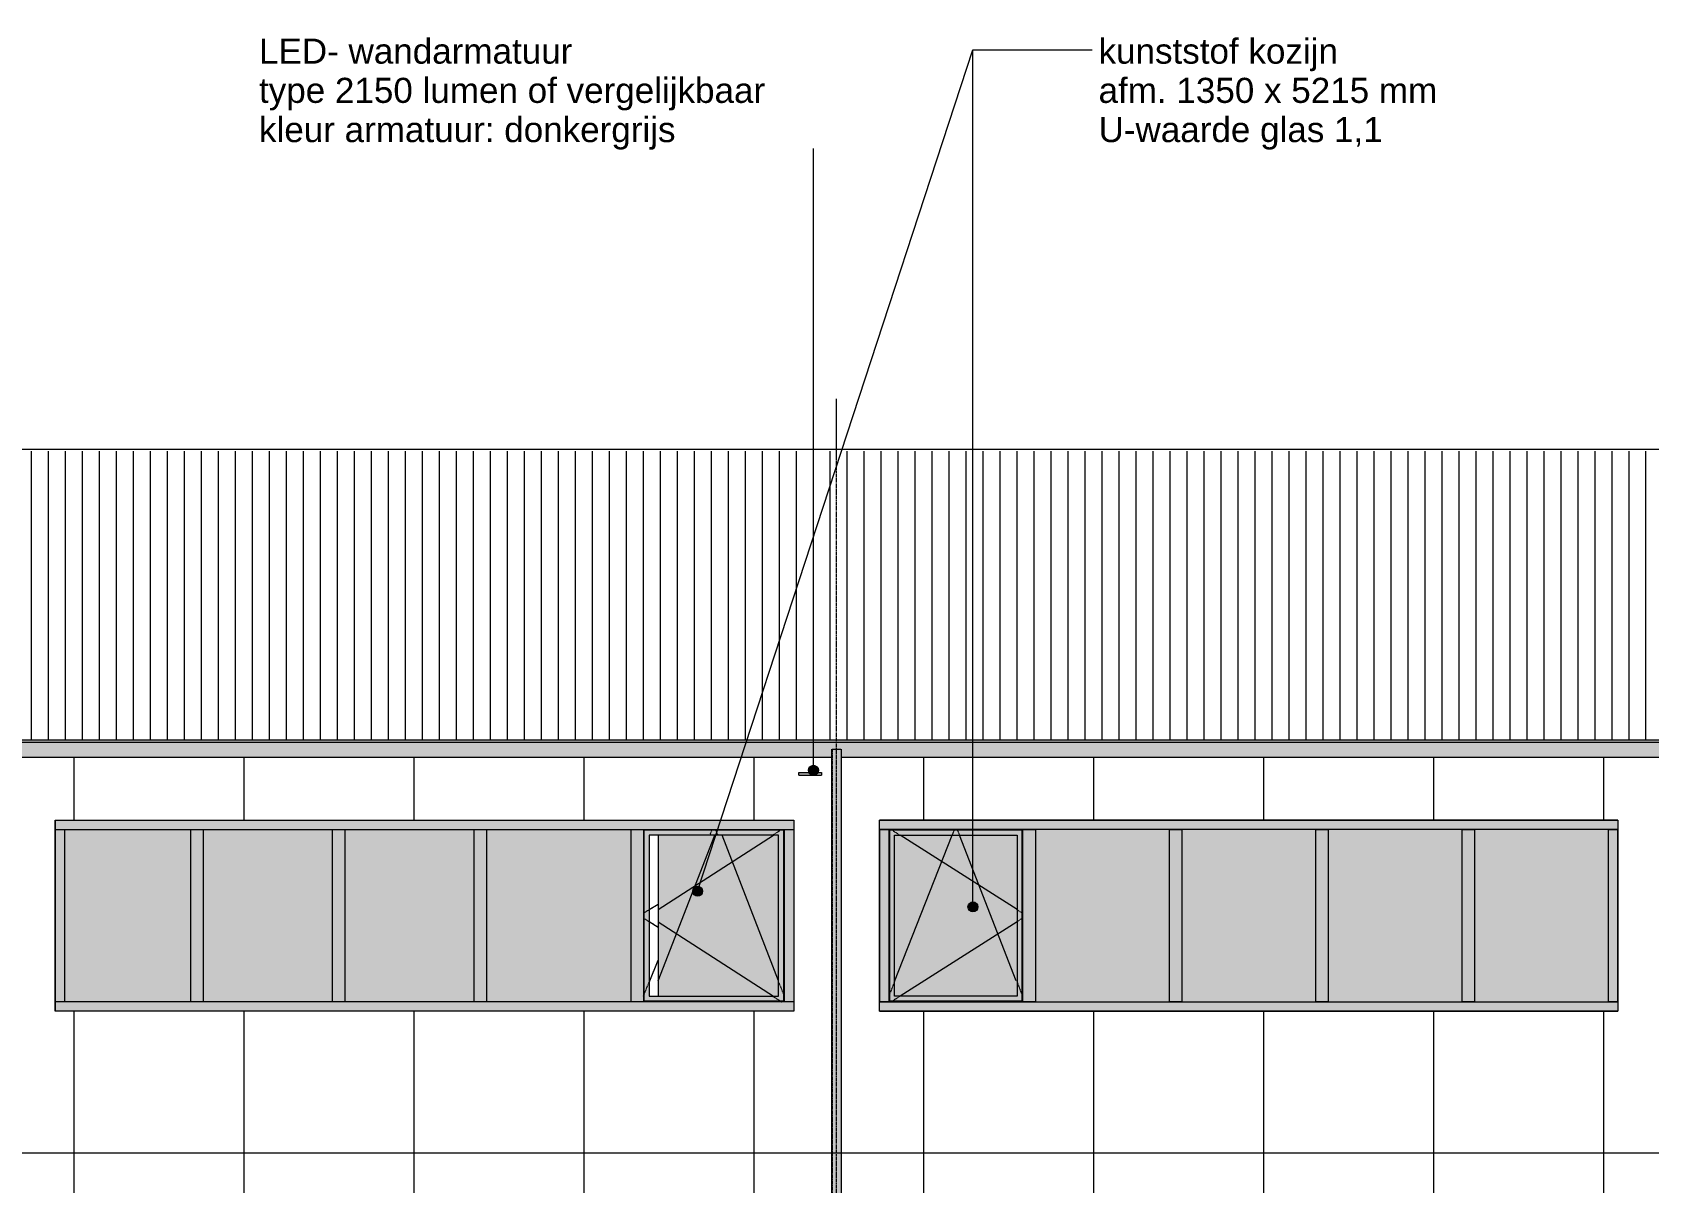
# Model space of a CAD drawing. Header units: millimetres. Extents: x 48682 to 485846, y -7071 to 11912.
# Drawn here: x 210245 to 221659, y 3790 to 11912 of the extents above; entities that cross this region are included whole.
import ezdxf

# ---------------------------------------------------------------- set-up
doc = ezdxf.new("R2010")
doc.units = ezdxf.units.MM
for name, pattern in [('Grid Line', [22.225, 12.7, -3.175, 3.175, -3.175]), ('Hidden', [4, 2, -2]), ('levels', [12, 10, -1, 0, -1])]:
    doc.linetypes.add(name, pattern=pattern)
for name, color, linetype, lineweight in [('A-DETL', 90, 'Continuous', 13), ('A-DETL-GENF', 92, 'Continuous', 13), ('A-DOOR', 31, 'Continuous', 18), ('A-DOOR-GLAZ', 31, 'Continuous', 13), ('A-FLOR', 192, 'Continuous', 18), ('A-FLOR-LEVL', 51, 'Continuous', 9), ('A-FLOR-PATT', 8, 'Continuous', 18), ('A-GLAZ', 151, 'Continuous', 18), ('A-GLAZ-CWMG', 51, 'Continuous', 13), ('A-WALL-PATT', 111, 'Continuous', 13), ('E-LITE-EQPM', 33, 'Continuous', 13), ('G-ANNO-TEXT', 231, 'Continuous', 9), ('S-COLS', 52, 'Continuous', 18), ('S-COLS-HDLN', 52, 'Hidden', 9), ('S-GRID', 1, 'Continuous', 9)]:
    doc.layers.add(name, color=color, linetype=linetype, lineweight=lineweight)
doc.styles.add('Arial', font='arial.ttf', dxfattribs={"height": 177.035928})

# ---------------------------------------------------------------- blocks, each defined once
blk = doc.blocks.new('300_28_ISR_kolom_buis - ø70x3_6 2-8360458-linkergebouw zuidoostgevel')
at = {"layer": 'S-COLS-HDLN', "linetype": 'Continuous', "lineweight": 18}
for points in [[(65792, 800), (65827, 800), (65827, 6850), (65798, 6850), (65797, 6795), (65792, 6795), (65792, 871)], [(65861, 800), (65862, 800), (65862, 6795), (65857, 6795), (65857, 6850), (65827, 6850), (65829, 800), (65861, 800)]]:
    blk.add_hatch(color=256, dxfattribs=at).paths.add_polyline_path(points, flags=0)
at = {"layer": 'A-DETL', "lineweight": 18}
for p, q in [((65792, 6850), (65792, 800)), ((65797, 6850), (65827, 6850)), ((65827, 6850), (65858, 6850)), ((65862, 800), (65862, 6850))]:
    blk.add_line(p, q, dxfattribs=at)
at = {"layer": 'S-COLS', "linetype": 'Hidden', "lineweight": 9}
for p, q in [((65796, 6850), (65796, 800)), ((65859, 6850), (65859, 800))]:
    blk.add_line(p, q, dxfattribs=at)
blk = doc.blocks.new('32_DO_glas - 01-8532440-linkergebouw zuidoostgevel')
at = {"layer": 'A-DOOR-GLAZ'}
blk.add_hatch(color=256, dxfattribs=at).paths.add_polyline_path([(70374, 5067), (71277, 5067), (71277, 6283), (70333, 6283), (70333, 5067)], flags=0)
blk = doc.blocks.new('Rectangular Mullion - 32_rechts_67x100-8532552-linkergebouw zuidoostgevel')
at = {"layer": 'A-GLAZ-CWMG'}
blk.add_hatch(color=256, dxfattribs=at).paths.add_polyline_path([(66130, 6283), (67186, 6283), (67186, 6350), (66130, 6350), (66130, 6309)], flags=0)
for p, q in [((66130, 6283), (66130, 6350)), ((67186, 6350), (66130, 6350)), ((67186, 6283), (66130, 6283))]:
    blk.add_line(p, q, dxfattribs=at)
blk = doc.blocks.new('Rectangular Mullion - 32_links_67x100-8532430-linkergebouw zuidoostgevel')
at = {"layer": 'A-GLAZ-CWMG'}
blk.add_hatch(color=256, dxfattribs=at).paths.add_polyline_path([(70288, 5000), (71344, 5000), (71344, 5067), (70288, 5067)], flags=0)
for p, q in [((70288, 5067), (71344, 5067)), ((71344, 5067), (71344, 5000)), ((70288, 5000), (71344, 5000))]:
    blk.add_line(p, q, dxfattribs=at)
blk = doc.blocks.new('Rectangular Mullion - 32_rechts_67x100-8431541-linkergebouw zuidoostgevel')
at = {"layer": 'A-GLAZ-CWMG'}
blk.add_hatch(color=256, dxfattribs=at).paths.add_polyline_path([(66141, 5067), (66197, 5067), (66197, 6283), (66130, 6283), (66130, 5067), (66132, 5067)], flags=0)
for p, q in [((66130, 6283), (66197, 6283)), ((66130, 6283), (66130, 5067)), ((66197, 6283), (66197, 5067)), ((66197, 5067), (66130, 5067))]:
    blk.add_line(p, q, dxfattribs=at)
blk = doc.blocks.new('Rectangular Mullion - 32_links_67x100-8431542-linkergebouw zuidoostgevel')
at = {"layer": 'A-GLAZ-CWMG'}
blk.add_hatch(color=256, dxfattribs=at).paths.add_polyline_path([(71344, 5067), (71344, 6283), (71277, 6283), (71277, 5067), (71322, 5067)], flags=0)
for p, q in [((71277, 6283), (71344, 6283)), ((71277, 5067), (71277, 6283)), ((71344, 5067), (71344, 6283)), ((71344, 5067), (71277, 5067))]:
    blk.add_line(p, q, dxfattribs=at)
blk = doc.blocks.new('Rectangular Mullion - 32_rechts_67x100-8532477-linkergebouw zuidoostgevel')
at = {"layer": 'A-GLAZ-CWMG'}
blk.add_hatch(color=256, dxfattribs=at).paths.add_polyline_path([(70027, 6283), (70288, 6283), (70288, 6350), (69254, 6350), (69254, 6283), (69299, 6283)], flags=0)
for p, q in [((70288, 6350), (69254, 6350)), ((70288, 6283), (69254, 6283))]:
    blk.add_line(p, q, dxfattribs=at)
blk = doc.blocks.new('Rectangular Mullion - 32_links_67x100-8532480-linkergebouw zuidoostgevel')
at = {"layer": 'A-GLAZ-CWMG'}
blk.add_hatch(color=256, dxfattribs=at).paths.add_polyline_path([(69209, 5000), (69254, 5000), (69254, 5067), (68220, 5067), (68220, 5000), (68265, 5000)], flags=0)
for p, q in [((68220, 5067), (69254, 5067)), ((68220, 5000), (69254, 5000))]:
    blk.add_line(p, q, dxfattribs=at)
blk = doc.blocks.new('Rectangular Mullion - 32_tussen_90x100-8431527-linkergebouw zuidoostgevel')
at = {"layer": 'A-GLAZ-CWMG'}
blk.add_hatch(color=256, dxfattribs=at).paths.add_polyline_path([(69299, 5067), (69299, 6283), (69209, 6283), (69209, 5067)], flags=0)
for p, q in [((69209, 6283), (69299, 6283)), ((69209, 6283), (69209, 5067)), ((69299, 6283), (69299, 5067)), ((69299, 5067), (69209, 5067))]:
    blk.add_line(p, q, dxfattribs=at)
blk = doc.blocks.new('Rectangular Mullion - 32_links_67x100-8532553-linkergebouw zuidoostgevel')
at = {"layer": 'A-GLAZ-CWMG'}
blk.add_hatch(color=256, dxfattribs=at).paths.add_polyline_path([(67186, 5000), (68220, 5000), (68220, 5067), (67186, 5067), (67186, 5060)], flags=0)
for p, q in [((67186, 5067), (68220, 5067)), ((67186, 5000), (68220, 5000))]:
    blk.add_line(p, q, dxfattribs=at)
blk = doc.blocks.new('Rectangular Mullion - 32_rechts_67x100-8532432-linkergebouw zuidoostgevel')
at = {"layer": 'A-GLAZ-CWMG'}
blk.add_hatch(color=256, dxfattribs=at).paths.add_polyline_path([(71277, 6283), (71344, 6283), (71344, 6350), (70288, 6350), (70288, 6283), (70374, 6283)], flags=0)
for p, q in [((71344, 6350), (70288, 6350)), ((71344, 6283), (70288, 6283)), ((71344, 6350), (71344, 6283))]:
    blk.add_line(p, q, dxfattribs=at)
blk = doc.blocks.new('32_DO_glas - 01-8469395-linkergebouw zuidoostgevel')
at = {"layer": 'A-DOOR-GLAZ'}
blk.add_hatch(color=256, dxfattribs=at).paths.add_polyline_path([(97277, 5067), (98165, 5067), (98165, 6283), (97277, 6283), (97277, 5328)], flags=0)
blk = doc.blocks.new('Rectangular Mullion - 32_rechts_67x100-8501008-linkergebouw zuidoostgevel')
at = {"layer": 'A-GLAZ-CWMG'}
blk.add_hatch(color=256, dxfattribs=at).paths.add_polyline_path([(101318, 6283), (102425, 6283), (102425, 6350), (101318, 6350), (101318, 6309)], flags=0)
for p, q in [((101318, 6350), (102425, 6350)), ((101318, 6283), (102425, 6283)), ((102425, 6350), (102425, 6283))]:
    blk.add_line(p, q, dxfattribs=at)
blk = doc.blocks.new('Rectangular Mullion - 32_links_67x100-8469389-linkergebouw zuidoostgevel')
at = {"layer": 'A-GLAZ-CWMG'}
blk.add_hatch(color=256, dxfattribs=at).paths.add_polyline_path([(98210, 5000), (98210, 5067), (97210, 5067), (97210, 5000), (98165, 5000)], flags=0)
for p, q in [((97210, 5000), (97210, 5067)), ((98210, 5067), (97210, 5067)), ((98210, 5000), (97210, 5000))]:
    blk.add_line(p, q, dxfattribs=at)
blk = doc.blocks.new('Rectangular Mullion - 32_rechts_67x100-8469396-linkergebouw zuidoostgevel')
at = {"layer": 'A-GLAZ-CWMG'}
blk.add_hatch(color=256, dxfattribs=at).paths.add_polyline_path([(77758, 5067), (77825, 5067), (77825, 6283), (77758, 6283), (77758, 5133)], flags=0)
for p, q in [((77758, 6283), (77825, 6283)), ((77758, 6283), (77758, 5067)), ((77825, 6283), (77825, 5067)), ((77825, 5067), (77758, 5067))]:
    blk.add_line(p, q, dxfattribs=at)
blk = doc.blocks.new('Rectangular Mullion - 32_links_67x100-8469397-linkergebouw zuidoostgevel')
at = {"layer": 'A-GLAZ-CWMG'}
blk.add_hatch(color=256, dxfattribs=at).paths.add_polyline_path([(72633, 5067), (72677, 5067), (72677, 6283), (72610, 6283), (72610, 5067)], flags=0)
for p, q in [((72610, 6283), (72677, 6283)), ((72610, 5067), (72610, 6283)), ((72677, 5067), (72677, 6283)), ((72677, 5067), (72610, 5067))]:
    blk.add_line(p, q, dxfattribs=at)
blk = doc.blocks.new('32_DO_glas - 01-8469398-linkergebouw zuidoostgevel')
at = {"layer": 'A-DOOR-GLAZ'}
blk.add_hatch(color=256, dxfattribs=at).paths.add_polyline_path([(100002, 5067), (100165, 5067), (100165, 6283), (99255, 6283), (99255, 5067)], flags=0)
blk = doc.blocks.new('Rectangular Mullion - 32_rechts_67x100-8469390-linkergebouw zuidoostgevel')
at = {"layer": 'A-GLAZ-CWMG'}
blk.add_hatch(color=256, dxfattribs=at).paths.add_polyline_path([(98377, 6283), (99210, 6283), (99210, 6350), (98210, 6350), (98210, 6283), (98255, 6283)], flags=0)
for p, q in [((98210, 6350), (99210, 6350)), ((98210, 6283), (99210, 6283))]:
    blk.add_line(p, q, dxfattribs=at)
blk = doc.blocks.new('Rectangular Mullion - 32_links_67x100-8469391-linkergebouw zuidoostgevel')
at = {"layer": 'A-GLAZ-CWMG'}
blk.add_hatch(color=256, dxfattribs=at).paths.add_polyline_path([(100002, 5000), (100210, 5000), (100210, 5067), (99210, 5067), (99210, 5000), (99255, 5000)], flags=0)
for p, q in [((100210, 5067), (99210, 5067)), ((100210, 5000), (99210, 5000))]:
    blk.add_line(p, q, dxfattribs=at)
blk = doc.blocks.new('Rectangular Mullion - 32_tussen_90x100-8469392-linkergebouw zuidoostgevel')
at = {"layer": 'A-GLAZ-CWMG'}
blk.add_hatch(color=256, dxfattribs=at).paths.add_polyline_path([(74741, 5067), (74741, 6283), (74651, 6283), (74651, 5067)], flags=0)
for p, q in [((74651, 6283), (74741, 6283)), ((74651, 6283), (74651, 5067)), ((74741, 6283), (74741, 5067)), ((74741, 5067), (74651, 5067))]:
    blk.add_line(p, q, dxfattribs=at)
blk = doc.blocks.new('Rectangular Mullion - 32_links_67x100-8501009-linkergebouw zuidoostgevel')
at = {"layer": 'A-GLAZ-CWMG'}
blk.add_hatch(color=256, dxfattribs=at).paths.add_polyline_path([(101060, 5000), (101318, 5000), (101318, 5067), (100210, 5067), (100210, 5000), (100777, 5000)], flags=0)
for p, q in [((101318, 5067), (100210, 5067)), ((101318, 5000), (100210, 5000))]:
    blk.add_line(p, q, dxfattribs=at)
blk = doc.blocks.new('Rectangular Mullion - 32_rechts_67x100-8469394-linkergebouw zuidoostgevel')
at = {"layer": 'A-GLAZ-CWMG'}
blk.add_hatch(color=256, dxfattribs=at).paths.add_polyline_path([(97886, 6283), (98210, 6283), (98210, 6350), (97210, 6350), (97210, 6283), (97277, 6283)], flags=0)
for p, q in [((97210, 6283), (97210, 6350)), ((97210, 6350), (98210, 6350)), ((97210, 6283), (98210, 6283))]:
    blk.add_line(p, q, dxfattribs=at)
blk = doc.blocks.new('31_WI_RT62_BI_raam - BI_draaival_links-8501019-linkergebouw zuidoostgevel')
at = {"layer": 'A-GLAZ'}
h = blk.add_hatch(color=256, dxfattribs=at)
h.paths.add_polyline_path([(101363, 5067), (102358, 5067), (102358, 6283), (101363, 6283), (101363, 5072)], flags=0)
h.paths.add_polyline_path([(101692, 5072), (101368, 5072), (101368, 6278), (102353, 6278), (102353, 5072), (101692, 5072)], flags=0)
h = blk.add_hatch(color=256, dxfattribs=at)
h.paths.add_polyline_path([(101403, 5072), (102353, 5072), (102353, 6278), (101368, 6278), (101368, 5072)], flags=0)
h.paths.add_polyline_path([(102318, 5107), (101403, 5107), (101403, 6243), (102318, 6243), (102318, 5133)], flags=0)
for p, q in [((101368, 5072), (101368, 6278)), ((102353, 6278), (101368, 6278)), ((102353, 6278), (102353, 5072)), ((101403, 6243), (101403, 5107)), ((101467, 6243), (101403, 6243)), ((102353, 5072), (101368, 5072)), ((101403, 5107), (101467, 5107))]:
    blk.add_line(p, q, dxfattribs=at)
at = {"layer": 'A-GLAZ', "linetype": 'Hidden', "lineweight": 13}
for p, q in [((101832, 6243), (101849, 6283)), ((101872, 6283), (101888, 6243)), ((102340, 6283), (102274, 6243)), ((101467, 5755), (101363, 5692)), ((101363, 5658), (101467, 5595)), ((101363, 5107), (101467, 5360)), ((102318, 5204), (102358, 5107)), ((102274, 5107), (102340, 5067))]:
    blk.add_line(p, q, dxfattribs=at)
at = {"layer": 'A-GLAZ', "lineweight": 13}
for p, q in [((101467, 5755), (101403, 5716)), ((101403, 5634), (101467, 5595)), ((101403, 5204), (101467, 5360))]:
    blk.add_line(p, q, dxfattribs=at)
blk = doc.blocks.new('Rectangular Mullion - 32_rechts_67x100-8501010-linkergebouw zuidoostgevel')
at = {"layer": 'A-GLAZ-CWMG'}
blk.add_hatch(color=256, dxfattribs=at).paths.add_polyline_path([(100255, 6283), (101318, 6283), (101318, 6350), (100210, 6350), (100210, 6283)], flags=0)
for p, q in [((100210, 6350), (101318, 6350)), ((100210, 6283), (101318, 6283))]:
    blk.add_line(p, q, dxfattribs=at)
blk = doc.blocks.new('Rectangular Mullion - 32_links_67x100-8501011-linkergebouw zuidoostgevel')
at = {"layer": 'A-GLAZ-CWMG'}
blk.add_hatch(color=256, dxfattribs=at).paths.add_polyline_path([(102424, 5000), (102425, 5000), (102424, 5067), (101318, 5067), (101318, 5000), (102383, 5000)], flags=0)
for p, q in [((102425, 5067), (101318, 5067)), ((102425, 5067), (102425, 5000)), ((102425, 5000), (101318, 5000))]:
    blk.add_line(p, q, dxfattribs=at)
blk = doc.blocks.new('Rectangular Mullion - 32_tussen_90x100-8501012-linkergebouw zuidoostgevel')
at = {"layer": 'A-GLAZ-CWMG'}
blk.add_hatch(color=256, dxfattribs=at).paths.add_polyline_path([(101325, 5067), (101363, 5067), (101363, 6283), (101273, 6283), (101273, 5067)], flags=0)
for p, q in [((101273, 6283), (101363, 6283)), ((101273, 6283), (101273, 5067)), ((101363, 6283), (101363, 5067)), ((101363, 5067), (101273, 5067))]:
    blk.add_line(p, q, dxfattribs=at)
blk = doc.blocks.new('32_DO_glas - 01-8501051-linkergebouw zuidoostgevel')
at = {"layer": 'A-DOOR-GLAZ'}
blk.add_hatch(color=256, dxfattribs=at).paths.add_polyline_path([(100255, 5067), (101273, 5067), (101273, 6283), (100255, 6283), (100255, 5427)], flags=0)
blk = doc.blocks.new('31_WI_RT62_BI_raam - BI_draaival_links-V15-linkergebouw zuidoostgevel')
at = {"layer": 'A-GLAZ'}
h = blk.add_hatch(color=256, dxfattribs=at)
h.paths.add_polyline_path([(66904, 5067), (67141, 5067), (67141, 6283), (66197, 6283), (66197, 5067), (66899, 5067)], flags=0)
h.paths.add_polyline_path([(66904, 5072), (66202, 5072), (66202, 6278), (67136, 6278), (67136, 5072), (66904, 5072)], flags=0)
h = blk.add_hatch(color=256, dxfattribs=at)
h.paths.add_polyline_path([(66237, 5072), (67136, 5072), (67136, 6278), (66202, 6278), (66202, 5072)], flags=0)
h.paths.add_polyline_path([(67101, 5107), (66237, 5107), (66237, 6243), (67101, 6243), (67101, 5133)], flags=0)
for p, q in [((66202, 5072), (66202, 6278)), ((67136, 6278), (66202, 6278)), ((67136, 6278), (67136, 5072)), ((67136, 5072), (66202, 5072))]:
    blk.add_line(p, q, dxfattribs=at)
at = {"layer": 'A-GLAZ', "linetype": 'Hidden', "lineweight": 13}
for p, q in [((66213, 6283), (66276, 6243)), ((66658, 6283), (66642, 6243)), ((66696, 6243), (66680, 6283)), ((67101, 5718), (67141, 5693)), ((67141, 5657), (67101, 5632)), ((66237, 5212), (66197, 5110)), ((67141, 5110), (67101, 5212)), ((66276, 5107), (66213, 5067))]:
    blk.add_line(p, q, dxfattribs=at)
blk = doc.blocks.new('Rectangular Mullion - 32_rechts_67x100-8532554-linkergebouw zuidoostgevel')
at = {"layer": 'A-GLAZ-CWMG'}
blk.add_hatch(color=256, dxfattribs=at).paths.add_polyline_path([(92227, 6283), (92820, 6283), (92820, 6350), (91786, 6350), (91786, 6283), (92066, 6283)], flags=0)
for p, q in [((92820, 6350), (91786, 6350)), ((92820, 6283), (91786, 6283))]:
    blk.add_line(p, q, dxfattribs=at)
blk = doc.blocks.new('Rectangular Mullion - 32_links_67x100-8532555-linkergebouw zuidoostgevel')
at = {"layer": 'A-GLAZ-CWMG'}
blk.add_hatch(color=256, dxfattribs=at).paths.add_polyline_path([(91272, 5000), (91786, 5000), (91786, 5067), (90730, 5067), (90730, 5000), (91008, 5000)], flags=0)
for p, q in [((90730, 5000), (90730, 5067)), ((90730, 5067), (91786, 5067)), ((90730, 5000), (91786, 5000))]:
    blk.add_line(p, q, dxfattribs=at)
blk = doc.blocks.new('32_DO_glas - 01-8532562-linkergebouw zuidoostgevel')
at = {"layer": 'A-DOOR-GLAZ'}
blk.add_hatch(color=256, dxfattribs=at).paths.add_polyline_path([(91831, 5067), (92775, 5067), (92775, 6283), (91831, 6283), (91831, 5133)], flags=0)
blk = doc.blocks.new('200_VAE_63_spotlamp - rond-8711555-linkergebouw zuidoostgevel')
at = {"layer": 'E-LITE-EQPM'}
blk.add_hatch(color=256, dxfattribs=at).paths.add_polyline_path([(65720, 6667), (65720, 6687), (65560, 6687), (65560, 6667), (65612, 6667)], flags=0)
for p, q in [((65560, 6687), (65720, 6687)), ((65560, 6667), (65560, 6687)), ((65560, 6667), (65720, 6667)), ((65720, 6687), (65720, 6667))]:
    blk.add_line(p, q, dxfattribs=at)

msp = doc.modelspace()

# ---------------------------------------------------------------- hatches: boundary and pattern name
at = {"layer": 'A-DETL-GENF'}
for points in [[(214885.1, 5107), (215515.2, 5107), (215515.2, 6243), (214664.7, 6243), (214664.7, 5107), (214885, 5107)], [(216334, 5107), (217198.4, 5107), (217198.4, 6243), (216334, 6243), (216334, 5133)]]:
    msp.add_hatch(color=9, dxfattribs=at).paths.add_polyline_path(points, flags=0)
at = {"layer": 'A-FLOR'}
h = msp.add_hatch(color=256, dxfattribs=at)
h.paths.add_polyline_path([(162884.7, 6795), (171589.7, 6795), (171589.7, 6850), (171659.7, 6850), (171659.7, 6795), (178995.1, 6795), (178995.1, 6850), (179054.2, 6850), (179054.2, 6795), (191295.1, 6795), (191295.1, 6850), (191354.2, 6850), (191354.2, 6795), (197445.1, 6795), (197445.1, 6850), (197504.2, 6850), (197504.2, 6795), (203595.1, 6795), (203595.1, 6850), (203654.2, 6850), (203654.2, 6795), (209745.1, 6795), (209745.1, 6850), (209804.2, 6850), (209804.2, 6795), (215895.1, 6795), (215895.1, 6850), (215954.2, 6850), (215954.2, 6795), (222045.1, 6795), (222045.1, 6850), (222104.2, 6850), (222104.2, 6795), (228180.1, 6795), (228180.1, 6850), (228239.2, 6850), (228239.2, 6795), (228749.7, 6795), (228749.7, 6915), (162884.7, 6915), (162884.7, 6800)], flags=0)
h.paths.add_polyline_path([(169604.5, 6800.1), (166150.7, 6800.1), (166150.7, 6900), (171551.7, 6900), (171551.7, 6800.1), (170873.3, 6800.1)], flags=0)
at = {"layer": 'A-FLOR-PATT', "lineweight": 9}
h = msp.add_hatch(dxfattribs=at)
h.set_pattern_fill('FP_9', color=256, style=0, pattern_type=2)
h.set_pattern_definition([(90, (0, -8882.83), (-120, 7e-15), [])])
h.paths.add_polyline_path([(197856.2, 6915), (228749.7, 6915), (228749.7, 8954.5), (162884.7, 8954.5), (162884.7, 6915), (197327.1, 6915)], flags=0)
at = {"layer": 'A-WALL-PATT', "lineweight": 9}
h = msp.add_hatch(dxfattribs=at)
h.set_pattern_fill('FP_2', color=256, style=0, pattern_type=2)
h.set_pattern_definition([(90, (53340.5, 0), (-1200, 7e-14), [])])
h.paths.add_polyline_path([(166587.7, -10), (167721.7, -10), (167721.7, 0), (166587.7, 0)], flags=0)
h.paths.add_polyline_path([(170741, -10), (171324.7, -10), (171324.7, 0), (170721.7, 0), (170721.7, -10)], flags=0)
h.paths.add_polyline_path([(177554.7, 0), (177767.5, 0), (177767.5, 3030), (178751.7, 3030), (178751.7, 800), (178989.7, 800), (178989.7, 6795), (171659.7, 6795), (171659.7, 800), (173539.7, 800), (173539.7, 3600), (177539.7, 3600), (177539.7, 0)], flags=0)
h.paths.add_polyline_path([(214522.1, 5), (214637.2, 5), (214637.2, 3030), (215621.6, 3030), (215621.6, 800), (215889.7, 800), (215889.7, 6795), (209809.7, 6795), (209809.7, 800), (210430, 800), (210430, 3600), (214430, 3600), (214430.3, 5), (214445, 5)], flags=0)
h.paths.add_polyline_path([(217419.4, 5), (217419.4, 3600), (221419.4, 3600), (221419.4, 800), (222039.7, 800), (222039.7, 6795), (215959.7, 6795), (215959.7, 800), (216227.1, 800), (216227.1, 3030), (217211.3, 3030), (217211.3, 5), (217419, 5)], flags=0)
h.paths.add_polyline_path([(223554.4, 5), (223554.4, 3600), (227554.4, 3600), (227554.4, 800), (228174.7, 800), (228174.7, 6795), (222109.7, 6794.6), (222109.7, 800), (222377.1, 800), (222377.1, 3030), (223361.3, 3030), (223361.3, 5), (223554, 5)], flags=0)
h.paths.add_polyline_path([(204998.7, 5), (205119.4, 5), (205119.4, 3600), (209119.4, 3600), (209119.4, 800), (209739.7, 800), (209739.7, 6795), (203659.7, 6795), (203659.7, 800), (203927.1, 800), (203927.1, 3030), (204911.3, 3030), (204911.3, 5)], flags=0)
h.paths.add_polyline_path([(192611.3, 5), (192819.2, 5), (192819.2, 3600), (196819.2, 3600), (196819.2, 800), (197439.7, 800), (197439.7, 6795), (191359.7, 6795), (191359.7, 800), (191627.1, 800), (191627.1, 3030), (192611.3, 3030), (192611.3, 135.7)], flags=0)
h.paths.add_polyline_path([(190031.8, 5), (190031.8, 3030), (191016.1, 3030), (191016.1, 800), (191289.7, 800), (191289.7, 6795), (185209.7, 6795), (185209.7, 800), (185830, 800), (185830, 3600), (189830, 3600), (189830.3, 5), (189920, 5)], flags=0)
h.paths.add_polyline_path([(202145, 5), (202339.2, 5), (202339.2, 3030), (203323.2, 3030), (203323.2, 800), (203589.7, 800), (203589.7, 6795), (197509.7, 6795), (197509.7, 800), (198130, 800), (198130, 3600), (202130, 3600), (202130.3, 5)], flags=0)
h.paths.add_polyline_path([(180519.4, 5), (180519.4, 3600), (184519.4, 3600), (184519.4, 800), (185139.7, 800), (185139.7, 6795), (179059.7, 6795), (179059.7, 800), (179329.6, 800), (179329.6, 3030), (180313.9, 3030), (180313.9, 5), (180519, 5)], flags=0)
h.paths.add_polyline_path([(171589.7, 800), (171589.7, 6795), (166587.7, 6795), (166587.7, 800), (167721.7, 800), (167721.7, 3600), (170721.7, 3600), (170721.7, 800), (171534.6, 800)], flags=0)
h.paths.add_polyline_path([(228278, 800), (228314.7, 800), (228314.7, 6795), (228244.7, 6795), (228244.7, 800)], flags=0)
h.paths.add_polyline_path([(177883.5, 5000), (173539.7, 5000), (173539.7, 6350), (178759.7, 6350), (178759.7, 5000), (178015.8, 5000)], flags=0)
h.paths.add_polyline_path([(191771.8, 5000), (191627.1, 5000), (191627.1, 6350), (196841.7, 6350), (196841.7, 5000), (192036.3, 5000)], flags=0)
h.paths.add_polyline_path([(215580.2, 5000), (210407.7, 5000), (210407.7, 6350), (215622.2, 6350), (215622.2, 5000)], flags=0)
h.paths.add_polyline_path([(190978.2, 5000), (185807.7, 5000), (185807.7, 6350), (191022.2, 6350), (191022.2, 5000)], flags=0)
h.paths.add_polyline_path([(209141.7, 5000), (203927.1, 5000), (203927.1, 6350), (209141.7, 6350), (209141.7, 5427)], flags=0)
h.paths.add_polyline_path([(198107.7, 5000), (198107.7, 6350), (203322.2, 6350), (203322.2, 5000), (198385.2, 5000)], flags=0)
h.paths.add_polyline_path([(217874.7, 5000), (216227.1, 5000), (216227.1, 6350), (221441.7, 6350), (221441.7, 5000), (220275.2, 5000)], flags=0)
h.paths.add_polyline_path([(179603, 5000), (179327.1, 5000), (179327.1, 6350), (184541.7, 6350), (184541.7, 5000), (179867.6, 5000)], flags=0)
h.paths.add_polyline_path([(222377.1, 5000), (222377.1, 6350), (227591.7, 6350), (227591.7, 5000), (222458.2, 5000)], flags=0)
h.paths.add_polyline_path([(170718.7, 5000), (167721.7, 5000), (167721.7, 6350), (170718.7, 6350), (170718.7, 5059.5)], flags=0)
h.paths.add_polyline_path([(228082.1, 6667.2), (227942.3, 6667.2), (227942.3, 6687.2), (228102.3, 6687.2), (228102.3, 6667.2), (228087.3, 6667.2)], flags=0)
h.paths.add_polyline_path([(215657.3, 6667.2), (215657.3, 6687.2), (215817.3, 6687.2), (215817.3, 6667.2), (215672.3, 6667.2)], flags=0)
h.paths.add_polyline_path([(203411.5, 6667.2), (203357.3, 6667.2), (203357.3, 6687.2), (203517.3, 6687.2), (203517.3, 6667.2), (203502.3, 6667.2)], flags=0)
h.paths.add_polyline_path([(191202.3, 6667.2), (191057.3, 6667.2), (191057.3, 6687.2), (191217.3, 6687.2), (191217.3, 6667.2)], flags=0)
h.paths.add_polyline_path([(178757.3, 6667.2), (178757.3, 6687.2), (178917.3, 6687.2), (178917.3, 6667.2), (178772.3, 6667.2)], flags=0)
h = msp.add_hatch(dxfattribs=at)
h.set_pattern_fill('FP_1', color=256, style=0, pattern_type=2)
h.set_pattern_definition([(90, (49852.5, 0), (-1200, 7e-14), [])])
h.paths.add_polyline_path([(190174.7, 0), (190949.1, 0), (190949.1, 20), (190098.8, 20), (190098.8, 5), (190174.7, 5), (190174.7, 2)], flags=0)
h.paths.add_polyline_path([(214774.7, 0), (215554.6, 0), (215554.6, 20), (214704.2, 20), (214704.2, 5), (214774.7, 5), (214774.7, 2)], flags=0)
h.paths.add_polyline_path([(203256.2, 0), (203256.2, 20), (202406.2, 20), (202406.2, 5), (202474.7, 5), (202474.7, 0), (203146.9, 0)], flags=0)
h.paths.add_polyline_path([(204774.7, 0), (204774.7, 5), (204844.3, 5), (204844.3, 20), (203994.1, 20), (203994.1, 0), (204734.2, 0)], flags=0)
h.paths.add_polyline_path([(191694.1, 0), (192474.7, 0), (192474.7, 5), (192544.3, 5), (192544.3, 20), (191694.1, 20)], flags=0)
h.paths.add_polyline_path([(180174.7, 0), (180174.7, 5), (180246.9, 5), (180246.9, 20), (179396.6, 20), (179396.6, 0)], flags=0)
h.paths.add_polyline_path([(216294.1, 0), (217074.7, 0), (217074.7, 5), (217144.3, 5), (217144.3, 20), (216294.1, 20)], flags=0)
h.paths.add_polyline_path([(178280.3, 0), (178684.7, 0), (178684.7, 20), (177834.5, 20), (177834.5, 0)], flags=0)
h.paths.add_polyline_path([(165528.8, 5), (165648.8, 5), (165648.8, 20), (164798.8, 20), (164798.8, 5), (165521.2, 5)], flags=0)
h.paths.add_polyline_path([(222444.1, 5), (223294.3, 5), (223294.3, 20), (222444.1, 20)], flags=0)
h.paths.add_polyline_path([(203256.2, 2339.2), (203256.2, 2339.2), (203256.2, 2384.2)], flags=0)
h.paths.add_polyline_path([(214600, 5107), (214664.7, 5107), (214664.7, 6243), (214600, 6243), (214600, 5133)], flags=0)
at = {"layer": 'G-ANNO-TEXT'}
h = msp.add_hatch(color=250, dxfattribs=at)
edge = h.paths.add_edge_path(flags=0)
edge.add_arc((215761.1, 6701.8), 35, 0, 360)
h = msp.add_hatch(color=250, dxfattribs=at)
edge = h.paths.add_edge_path(flags=0)
edge.add_arc((214943.1, 5847.8), 35, 0, 360)
h = msp.add_hatch(color=250, dxfattribs=at)
edge = h.paths.add_edge_path(flags=0)
edge.add_arc((216887.1, 5737.4), 35, 0, 360)

# ---------------------------------------------------------------- linework, layer by layer
at = {"layer": 'A-DETL', "lineweight": 18}
for p, q in [((209804.2, 6795), (215895.1, 6795)), ((215954.2, 6795), (222045.1, 6795)), ((210407.7, 5000), (210407.7, 6350)), ((210407.7, 6350), (215622.2, 6350)), ((215622.2, 6350), (215622.2, 5000)), ((216227.1, 5000), (216227.1, 6350)), ((216227.1, 6350), (221441.7, 6350)), ((221441.7, 6350), (221441.7, 5000)), ((215622.2, 5000), (210407.7, 5000)), ((221441.7, 5000), (216227.1, 5000))]:
    msp.add_line(p, q, dxfattribs=at)
at = {"layer": 'A-DETL'}
for p, q in [((215515.2, 6243), (214664.7, 6243)), ((214664.7, 6243), (214664.7, 5107)), ((215515.2, 5107), (215515.2, 6243)), ((216334, 6243), (217198.4, 6243)), ((216334, 5107), (216334, 6243)), ((217198.4, 6243), (217198.4, 5107)), ((214664.7, 5107), (215515.2, 5107)), ((217198.4, 5107), (216334, 5107))]:
    msp.add_line(p, q, dxfattribs=at)
at = {"layer": 'A-DETL', "lineweight": 9}
for p, q in [((214664.7, 5718.8), (215477.8, 6243)), ((214664.7, 5215.2), (215063.6, 6243)), ((215515.2, 5215.2), (215116.3, 6243)), ((216334, 5210.8), (216739.5, 6243)), ((217198.4, 5718.8), (216373.4, 6243)), ((217191.9, 5215.2), (216793, 6243)), ((214664.7, 5631.2), (215477.8, 5107)), ((217198.4, 5631.2), (216373.1, 5107.2))]:
    msp.add_line(p, q, dxfattribs=at)
at = {"layer": 'A-FLOR'}
msp.add_line((228749.7, 6915), (162884.7, 6915), dxfattribs=at)
at = {"layer": 'A-FLOR-LEVL', "linetype": 'levels'}
for p, q in [((162337.6, 8970), (231073.3, 8970)), ((162337.6, 6900), (231073.3, 6900)), ((162337.6, 4000), (230952.8, 4000))]:
    msp.add_line(p, q, dxfattribs=at)
at = {"layer": 'G-ANNO-TEXT', "color": 250}
for p, q in [((214943.1, 5847.8), (216887.1, 11789.4)), ((216887.1, 11789.4), (217774.3, 11789.4)), ((216887.1, 11789.4), (217774.3, 11789.4)), ((216887.1, 5737.4), (216887.1, 11789.4)), ((215389.7, 11239.8), (214761.5, 11239.8)), ((215761.1, 11239.8), (215389.7, 11239.8)), ((215761.1, 6701.8), (215761.1, 11239.8))]:
    msp.add_line(p, q, dxfattribs=at)
for centre in [(215761.1, 6701.8), (214943.1, 5847.8), (216887.1, 5737.4)]:
    msp.add_circle(centre, 35, dxfattribs=at)
at = {"layer": 'S-GRID', "lineweight": 18}
msp.add_line((215924.7, 8924.7), (215924.7, 9324.7), dxfattribs=at)
at = {"layer": 'S-GRID', "linetype": 'Grid Line', "lineweight": 18}
msp.add_line((215924.7, -1444.1), (215924.7, 8924.7), dxfattribs=at)

# ---------------------------------------------------------------- block references
at = {"layer": 'A-DOOR'}
for name, p in [('32_DO_glas - 01-8469395-linkergebouw zuidoostgevel', (113197.2, 0)), ('32_DO_glas - 01-8469398-linkergebouw zuidoostgevel', (112197.2, 0)), ('32_DO_glas - 01-8469398-linkergebouw zuidoostgevel', (113197.2, 0)), ('32_DO_glas - 01-8501051-linkergebouw zuidoostgevel', (113197.2, 0)), ('32_DO_glas - 01-8532562-linkergebouw zuidoostgevel', (125497.2, 0)), ('32_DO_glas - 01-8532440-linkergebouw zuidoostgevel', (148029.2, 0)), ('32_DO_glas - 01-8532440-linkergebouw zuidoostgevel', (149063.2, 0)), ('32_DO_glas - 01-8532440-linkergebouw zuidoostgevel', (150097.2, 0))]:
    msp.add_blockref(name, p, dxfattribs=at)
at = {"layer": 'A-GLAZ'}
for name, p in [('31_WI_RT62_BI_raam - BI_draaival_links-8501019-linkergebouw zuidoostgevel', (113197.2, 0)), ('31_WI_RT62_BI_raam - BI_draaival_links-V15-linkergebouw zuidoostgevel', (150097.2, 0))]:
    msp.add_blockref(name, p, dxfattribs=at)
at = {"layer": 'A-GLAZ-CWMG'}
for name, p in [('Rectangular Mullion - 32_rechts_67x100-8469394-linkergebouw zuidoostgevel', (113197.2, 0)), ('Rectangular Mullion - 32_links_67x100-8469397-linkergebouw zuidoostgevel', (137797.2, 0)), ('Rectangular Mullion - 32_tussen_90x100-8469392-linkergebouw zuidoostgevel', (136711.2, 0)), ('Rectangular Mullion - 32_rechts_67x100-8469390-linkergebouw zuidoostgevel', (113197.2, 0)), ('Rectangular Mullion - 32_tussen_90x100-8469392-linkergebouw zuidoostgevel', (137711.2, 0)), ('Rectangular Mullion - 32_rechts_67x100-8469390-linkergebouw zuidoostgevel', (114197.2, 0)), ('Rectangular Mullion - 32_tussen_90x100-8469392-linkergebouw zuidoostgevel', (138711.2, 0)), ('Rectangular Mullion - 32_rechts_67x100-8501010-linkergebouw zuidoostgevel', (113197.2, 0)), ('Rectangular Mullion - 32_tussen_90x100-8501012-linkergebouw zuidoostgevel', (113197.2, 0)), ('Rectangular Mullion - 32_rechts_67x100-8501008-linkergebouw zuidoostgevel', (113197.2, 0)), ('Rectangular Mullion - 32_rechts_67x100-8469396-linkergebouw zuidoostgevel', (137797.2, 0)), ('Rectangular Mullion - 32_rechts_67x100-8532552-linkergebouw zuidoostgevel', (150097.2, 0)), ('Rectangular Mullion - 32_rechts_67x100-8431541-linkergebouw zuidoostgevel', (150097.2, 0)), ('Rectangular Mullion - 32_tussen_90x100-8431527-linkergebouw zuidoostgevel', (148028.9, 0)), ('Rectangular Mullion - 32_rechts_67x100-8532554-linkergebouw zuidoostgevel', (125497.2, 0)), ('Rectangular Mullion - 32_tussen_90x100-8431527-linkergebouw zuidoostgevel', (149063.2, 0)), ('Rectangular Mullion - 32_rechts_67x100-8532477-linkergebouw zuidoostgevel', (149063.2, 0)), ('Rectangular Mullion - 32_tussen_90x100-8431527-linkergebouw zuidoostgevel', (150097.2, 0)), ('Rectangular Mullion - 32_rechts_67x100-8532477-linkergebouw zuidoostgevel', (150097.2, 0)), ('Rectangular Mullion - 32_tussen_90x100-8431527-linkergebouw zuidoostgevel', (151131.2, 0)), ('Rectangular Mullion - 32_rechts_67x100-8532432-linkergebouw zuidoostgevel', (150097.2, 0)), ('Rectangular Mullion - 32_links_67x100-8431542-linkergebouw zuidoostgevel', (150097.2, 0)), ('Rectangular Mullion - 32_links_67x100-8469389-linkergebouw zuidoostgevel', (113197.2, 0)), ('Rectangular Mullion - 32_links_67x100-8469391-linkergebouw zuidoostgevel', (112197.2, 0)), ('Rectangular Mullion - 32_links_67x100-8469391-linkergebouw zuidoostgevel', (113197.2, 0)), ('Rectangular Mullion - 32_links_67x100-8501009-linkergebouw zuidoostgevel', (113197.2, 0)), ('Rectangular Mullion - 32_links_67x100-8501011-linkergebouw zuidoostgevel', (113197.2, 0)), ('Rectangular Mullion - 32_links_67x100-8532555-linkergebouw zuidoostgevel', (125497.2, 0)), ('Rectangular Mullion - 32_links_67x100-8532553-linkergebouw zuidoostgevel', (150097.2, 0)), ('Rectangular Mullion - 32_links_67x100-8532480-linkergebouw zuidoostgevel', (150097.2, 0)), ('Rectangular Mullion - 32_links_67x100-8532480-linkergebouw zuidoostgevel', (151131.2, 0)), ('Rectangular Mullion - 32_links_67x100-8532430-linkergebouw zuidoostgevel', (150097.2, 0))]:
    msp.add_blockref(name, p, dxfattribs=at)
at = {"layer": 'E-LITE-EQPM'}
msp.add_blockref('200_VAE_63_spotlamp - rond-8711555-linkergebouw zuidoostgevel', (150097.2, 0), dxfattribs=at)
at = {"layer": 'S-COLS'}
msp.add_blockref('300_28_ISR_kolom_buis - ø70x3_6 2-8360458-linkergebouw zuidoostgevel', (150097.2, 0), dxfattribs=at)

# ---------------------------------------------------------------- next in the draw order: texts
at = {"layer": 'G-ANNO-TEXT', "color": 7, "char_height": 177.036, "attachment_point": 1, "line_spacing_factor": 0.938532, "style": 'Arial', "bg_fill": 3, "box_fill_scale": 1.25, "bg_fill_color": 0, "bg_fill_transparency": 0}
for s, insert, width in [('LED- wandarmatuur\\Ptype 2150 lumen of vergelijkbaar\\Pkleur armatuur: donkergrijs', (211845.6, 11868.2), 4252.873), ('kunststof kozijn\\Pafm. 1350 x 5215 mm\\PU-waarde glas 1,1\\P', (217774.3, 11868.2), 2848.928)]:
    msp.add_mtext(s, dxfattribs=dict(at, insert=insert, width=width))

doc.saveas('drawing.dxf')
